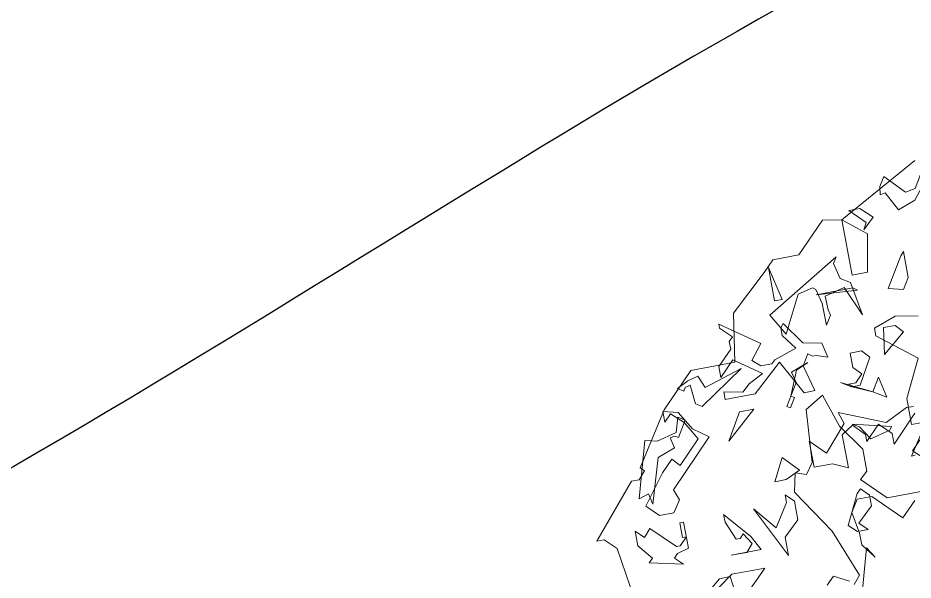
# Model space of a CAD drawing. Header units: millimetres. Extents: x 1418 to 1811, y 1796 to 1956.
# Drawn here: x 1486.646 to 1487.994, y 1834.454 to 1835.3 of the extents above; entities that cross this region are included whole.
import ezdxf

# ---------------------------------------------------------------- set-up
doc = ezdxf.new("R2010")
doc.units = ezdxf.units.MM
doc.layers.add('ARBRE', color=251, linetype='Continuous', lineweight=13)
doc.layers.add('VEGETAIS', color=3, linetype='Continuous')

# ---------------------------------------------------------------- blocks, each defined once
blk = doc.blocks.new('WMF26', base_point=(0, 0.0008))
at = {"color": 85}
blk.add_lwpolyline([(12.0739, -8.8441), (12.1472, -9.3381), (12.2485, -9.4401), (12.3209, -9.4401), (11.8994, -9.9284), (11.8269, -9.9284), (11.7611, -10.0008), (11.7973, -10.037), (11.477, -10.5245), (11.165, -10.8381), (10.75, -10.8381), (10.6776, -11.2893), (10.3277, -11.6096), (10.2264, -11.7108), (9.9786, -11.7108), (9.7028, -11.9875), (9.5274, -11.9578), (8.756, -12.3728)], dxfattribs=at)
at = {"color": 63}
for points in [[(11.4737, -8.7132), (11.263, -8.8869), (11.1609, -8.8869), (11.1246, -8.6028)], [(10.2882, -8.6407), (10.2157, -8.7132), (10.0766, -8.6407)], [(10.0403, -8.6028), (9.9745, -8.6769), (10.1498, -9.1281), (10.4257, -9.5496), (10.3894, -9.7242), (10.2882, -9.688), (10.2157, -9.7892), (10.1787, -10.284), (10.0041, -10.387), (9.902, -10.0733), (9.7283, -9.8255), (9.7283, -9.6155), (9.8008, -9.5496), (9.5892, -9.3381), (9.1668, -9.3381)], [(9.1306, -9.5859), (9.2771, -9.7242), (9.1018, -9.8996)], [(9.1018, -9.9646), (9.2401, -9.9646), (9.2401, -10.2116), (9.0655, -10.5607), (9.4146, -10.8381), (9.4146, -10.9106), (9.203, -10.983), (8.9931, -10.9468)], [(9.3422, -9.2656), (9.4805, -9.1281), (9.7283, -9.3751), (9.8658, -9.3751), (9.9382, -9.2656), (9.902, -9.0622), (9.902, -8.9527), (9.8008, -8.8144), (9.8658, -8.9165), (9.9745, -8.5378)]]:
    blk.add_lwpolyline(points, dxfattribs=at)
at = {"color": 106}
for points in [[(11.2885, -8.2439), (11.2885, -8.8037), (11.1428, -8.9058), (10.8299, -8.9058), (11.0415, -8.695), (11.0415, -8.6292), (11.0777, -8.6292), (11.179, -8.7313), (11.2523, -8.6292), (11.179, -7.996), (11.4927, -8.0323), (11.2885, -8.2439), (11.2885, -8.2439)], [(10.6554, -9.2549), (10.517, -9.4665), (10.517, -9.5389), (10.4438, -9.4665), (10.4438, -9.2911), (10.5903, -9.1528), (10.5903, -8.9783), (10.8299, -9.4665), (10.6554, -9.2549), (10.6554, -9.2549)], [(9.259, -9.6773), (9.2952, -9.6773), (9.0836, -9.9901)], [(9.1923, -10.0626), (9.4327, -9.8148), (9.4327, -9.9177), (9.5422, -10.0263), (9.6797, -9.888), (9.6797, -9.9539), (9.7826, -10.0626), (9.8913, -9.9901), (9.8913, -9.6773), (10.0296, -9.7423), (10.2042, -9.7423), (10.2042, -9.9901), (10.0659, -9.851), (9.8551, -10.0914), (9.8913, -10.2009), (9.469, -10.0263), (9.259, -10.1284), (9.1923, -10.1284)], [(9.9926, -9.1528), (9.8551, -9.4294), (9.8189, -9.4665), (9.7464, -9.3932), (9.7464, -9.2911), (9.8913, -9.1528), (9.8189, -9.0804), (9.9201, -9.0804), (9.9926, -9.1528), (9.9926, -9.1528)], [(10.9682, -9.0804), (10.9024, -9.1528), (10.9682, -9.2549), (11.0044, -9.2187), (11.0415, -9.2187), (11.1139, -9.3932), (11.1139, -9.4665), (10.9024, -9.2187), (10.8299, -9.0804), (11.1139, -9.0804), (10.9682, -9.0804), (10.9682, -9.0804)], [(11.8409, -9.1899), (11.9513, -9.3273), (11.9513, -9.4665), (11.8772, -9.3932), (11.8121, -9.4665), (11.6013, -9.2549), (11.5651, -9.2549), (11.4927, -9.3273), (11.5289, -9.3273), (11.5289, -9.4665), (11.4927, -9.4665), (11.4927, -9.2187), (11.6013, -9.1899), (11.6376, -9.1528), (11.5651, -9.0804), (11.8772, -9.1528), (11.8409, -9.1899), (11.8409, -9.1899)], [(11.8121, -9.6773), (11.6013, -9.9539), (11.4927, -10.0626), (11.426, -9.9901), (11.216, -10.2009), (11.3173, -10.3763), (11.426, -10.4775), (11.4927, -10.4125), (11.4927, -10.5137), (11.3535, -10.4775), (11.2523, -10.3022), (11.1139, -10.2009), (11.5289, -9.7785), (11.4927, -9.6773), (11.5651, -9.5678), (11.7034, -9.5678), (11.8121, -9.6773), (11.8121, -9.6773)], [(10.4808, -9.888), (10.3425, -9.7423), (10.4808, -9.6773), (10.5903, -9.6773), (10.4808, -9.888), (10.4808, -9.888)], [(11.3939, -10.2462), (11.4252, -10.2659), (11.4713, -10.2602), (11.4474, -10.1597), (11.6137, -10.0996), (11.7421, -9.6838), (11.766, -9.7835), (11.8599, -9.7563), (11.7084, -10.2783), (11.5964, -10.2519), (11.4062, -10.2964), (11.3642, -10.4339), (11.3025, -10.396), (11.3939, -10.2462), (11.3939, -10.2462)], [(9.6377, -9.9053), (9.7217, -10.0338), (9.7835, -10.0716), (9.4286, -9.9811), (9.4476, -9.9506), (9.6377, -9.9053), (9.6377, -9.9053)], [(10.6554, -10.3763), (10.9386, -10.1284), (10.7937, -10.3763), (10.6554, -10.3763), (10.6554, -10.3763)], [(9.5373, -10.331), (9.7324, -10.4174), (9.8189, -10.4709), (9.5373, -10.331), (9.4607, -10.4545), (9.4204, -10.2577), (9.5373, -10.331), (9.5373, -10.331)], [(10.2964, -10.4322), (10.2651, -10.4133), (10.3186, -10.3269), (10.3499, -10.3458), (10.2239, -10.5492), (10.247, -10.6496), (10.0815, -10.7097), (10.1976, -10.6611), (10.2964, -10.4322), (10.2964, -10.4322)], [(9.7464, -10.4413), (9.6797, -10.4413), (9.6073, -10.5137), (9.6797, -10.5862), (9.6797, -10.7245), (9.5711, -10.7245), (9.5052, -10.6521), (9.6435, -10.4125), (9.7168, -10.4125), (9.7464, -10.4413), (9.7464, -10.4413)], [(10.3425, -10.7616), (10.6191, -10.5137), (10.9024, -10.5137), (10.9024, -10.5862), (10.7278, -10.55), (10.6554, -10.6158), (10.517, -10.6883), (10.7649, -10.8637), (10.9024, -10.7245), (10.9024, -10.8266), (10.7649, -10.9649), (10.7649, -11.0374), (10.7278, -11.0736), (10.8299, -11.1765), (10.8299, -11.2127), (10.4808, -10.9649), (10.5903, -10.8266), (10.517, -10.7616), (10.4149, -10.7616), (10.3787, -10.7904), (10.168, -10.8637), (10.27, -11.0012), (10.27, -11.0736), (10.2404, -11.1107), (10.0947, -10.8999), (9.9201, -10.8637), (9.8913, -10.7245), (9.9926, -10.7616), (10.0296, -10.7616), (10.0659, -10.7904), (10.1317, -10.6883), (10.0659, -10.4413), (10.168, -10.4413), (10.3425, -10.7616), (10.3425, -10.7616)], [(11.1798, -10.5245), (11.1963, -10.7056), (11.2465, -10.6941), (11.2654, -10.6628), (11.3206, -10.6973), (11.2119, -10.75), (11.1123, -10.7739), (11.0637, -10.6578), (10.7039, -10.7698), (11.1246, -10.4907), (11.1798, -10.5245), (11.1798, -10.5245)], [(9.2211, -10.8999), (9.1561, -10.8266), (9.3677, -10.6521), (9.3315, -10.8999), (9.2211, -10.8999), (9.2211, -10.8999)], [(9.641, -11.4219), (9.5546, -11.3683), (9.5019, -11.053), (9.6204, -11.3321), (9.8106, -11.2868), (9.8065, -11.1559), (9.7942, -11.1049), (9.8477, -11.0184), (9.8493, -11.2251), (9.8823, -11.3651), (9.9127, -11.384), (10.0527, -11.3511), (10.2314, -11.0077), (10.3474, -11.2078), (9.6427, -11.6285), (9.6764, -11.5725), (9.641, -11.4219), (9.641, -11.4219)], [(9.0474, -11.5248), (9.0178, -11.561), (9.0178, -11.3148), (9.0836, -11.2127), (9.2211, -11.249), (9.0474, -11.5248), (9.0474, -11.5248)], [(9.5422, -11.3148), (9.5052, -11.2852), (9.8913, -11.3148), (9.5422, -11.3148), (9.5422, -11.3148)], [(10.2799, -11.6458), (10.2075, -11.3321), (10.2799, -11.3321), (10.2799, -11.6458), (10.2799, -11.6458)], [(9.3817, -11.4342), (9.5274, -11.4342), (9.5274, -11.9578), (9.3166, -11.7841), (9.3817, -11.4342), (9.3817, -11.4342)], [(9.4451, -12.0303), (9.343, -12.0303), (9.2343, -11.9274), (9.343, -11.8261), (9.3068, -11.8912), (9.4451, -12.0303), (9.4451, -12.0303)], [(8.8243, -12.0114), (8.9898, -11.9513), (9.0845, -12.1299), (9.1339, -12.1184), (9.1207, -12.195), (9.0672, -12.2814), (8.8976, -12.1003), (8.8013, -12.1176), (8.728, -12.2345), (8.6728, -12.2007), (8.8243, -12.0114), (8.8243, -12.0114)]]:
    blk.add_lwpolyline(points, dxfattribs=at)
blk = doc.blocks.new('T2_02')
at = {"xscale": 0.3499999999999943, "yscale": 0.3499999999999943, "zscale": 0.3499999999999943}
blk.add_blockref('WMF26', (-2.2399, 1.997), dxfattribs=at)

msp = doc.modelspace()

# ---------------------------------------------------------------- linework, layer by layer
at = {"layer": 'VEGETAIS'}
for points in [[(1489.2248, 1838.5989), (1485.1947, 1835.4551), (1481.1541, 1837.0435), (1477.7252, 1834.0348), (1473.504, 1839.0618), (1479.8711, 1839.0619), (1489.2248, 1838.5989)], [(1490.1973, 1833.7408), (1478.791, 1832.9368), (1481.1156, 1835.4594), (1485.0351, 1834.0388), (1489.1502, 1835.5998), (1490.1973, 1833.7408)]]:
    msp.add_spline(points, degree=3, dxfattribs=at)

# ---------------------------------------------------------------- block references
at = {"layer": 'ARBRE', "xscale": 0.4621142716754233, "yscale": 0.4621142716754233, "zscale": 0.4621142716754233, "rotation": 190.6551472559353}
msp.add_blockref('T2_02', (1488.5704, 1834.0958), dxfattribs=at)

doc.saveas('drawing.dxf')
